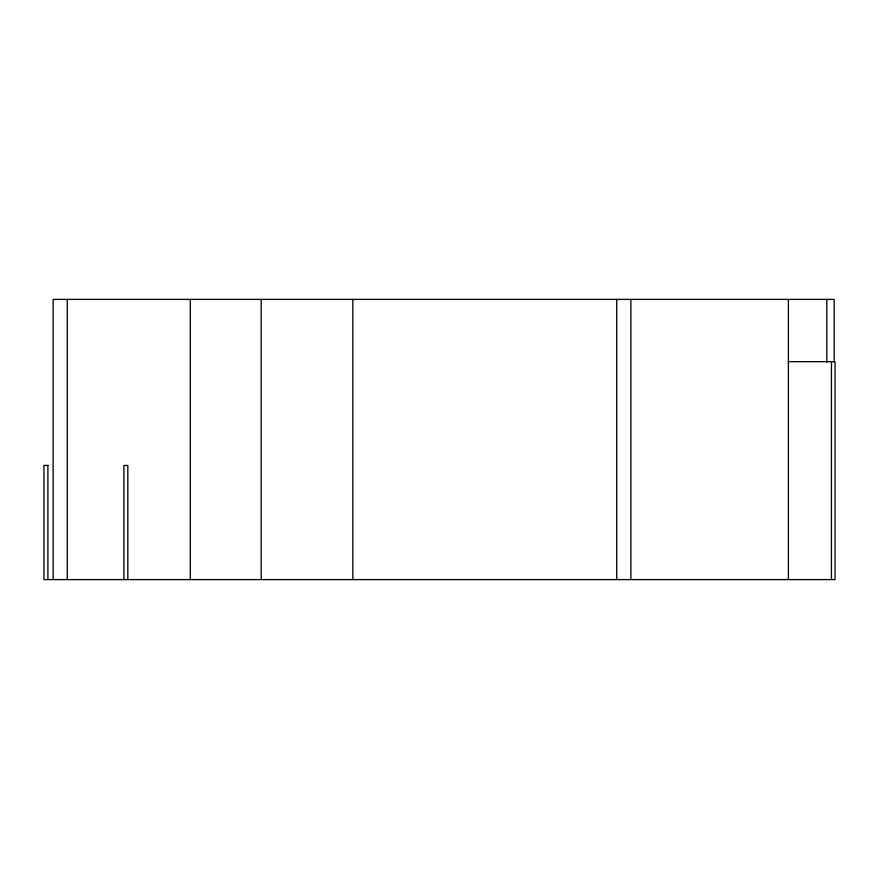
<?xml version="1.0" encoding="UTF-8"?>
<svg xmlns="http://www.w3.org/2000/svg" width="879" height="879" viewBox="0 0 879 879"><rect width="100%" height="100%" fill="white"/><g stroke="black" fill="none" stroke-linecap="round" stroke-linejoin="round"><path stroke-width="1.32" d="M788.386 361.665L835.05 361.665L835.05 579.602L48.752 579.602M834.193 362.269L834.193 299.398L53.147 299.398L53.147 579.602M831.457 361.665L831.457 579.602M826.82 299.398L826.82 362.269M788.386 299.398L788.386 579.602M630.858 299.398L630.858 579.602M616.728 299.398L616.728 579.602M352.831 299.398L352.831 579.602M261.195 299.398L261.195 579.602M190.282 299.398L190.282 579.602M127.84 579.602L127.84 465.441L123.895 465.441L123.895 579.602M67.265 299.398L67.265 579.602M47.905 465.441L43.95 465.441L43.95 579.602L47.905 579.602L47.905 465.441"/></g></svg>
